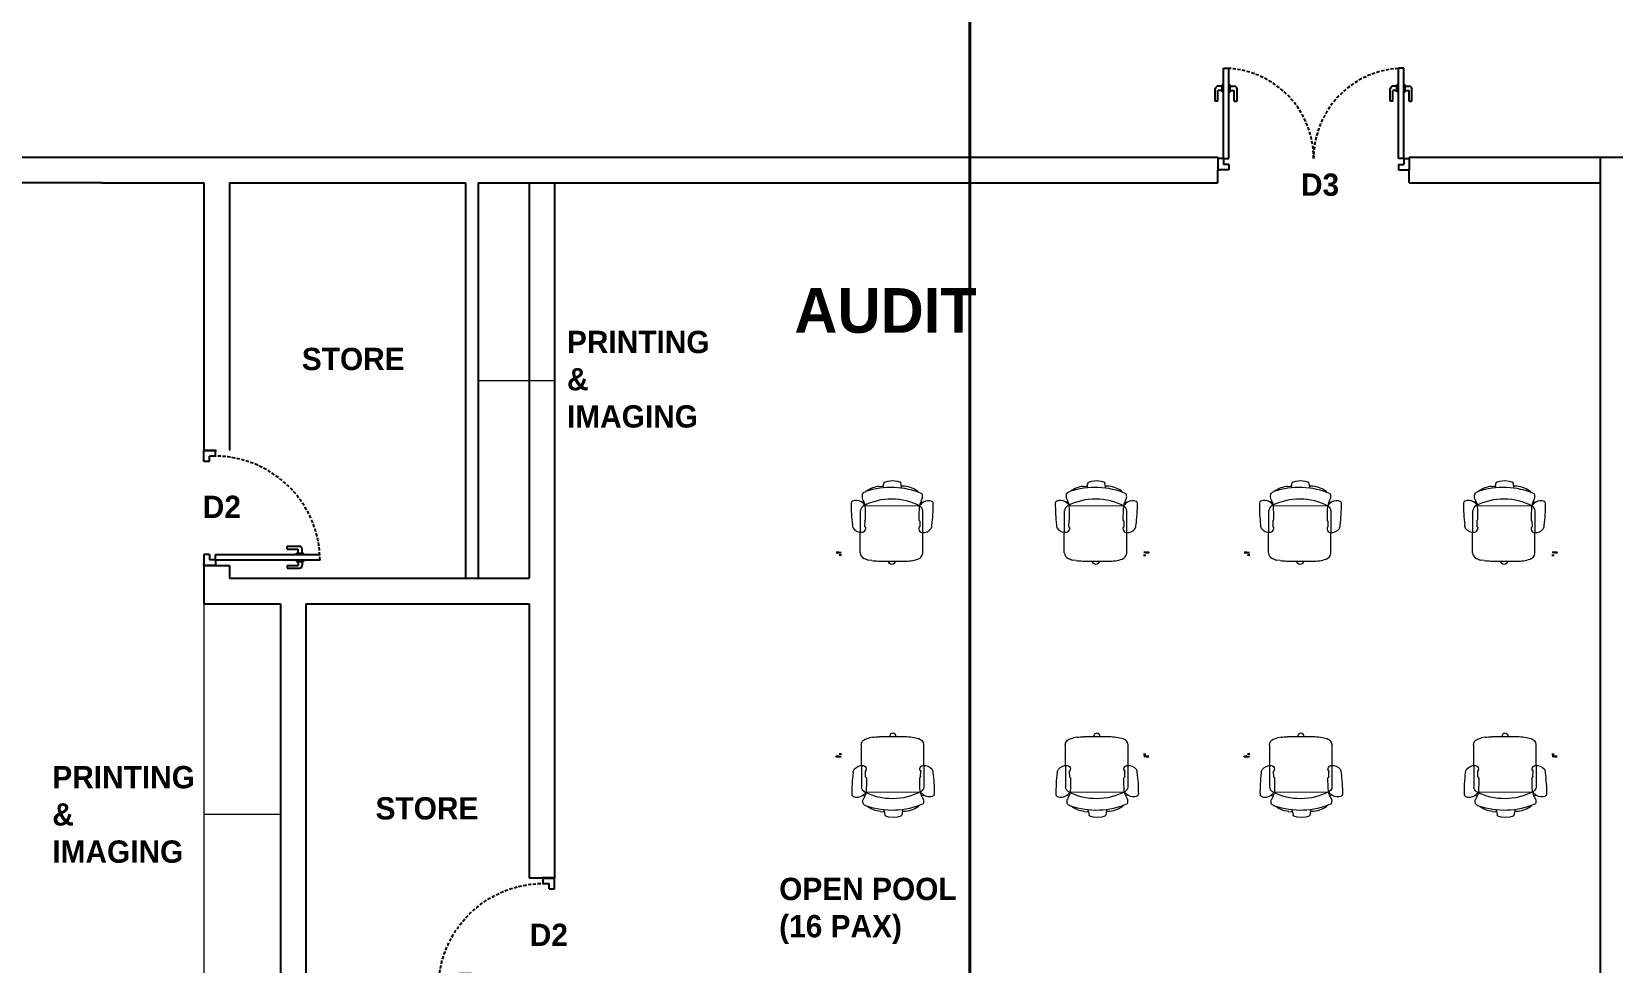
# Model space of a CAD drawing. Header units: inches. Extents: x 478327 to 492265, y -26791 to -22136.
# Drawn here: x 481002 to 481560, y -26022 to -25693 of the extents above; entities that cross this region are included whole.
import ezdxf

# ---------------------------------------------------------------- set-up
doc = ezdxf.new("R2010")
doc.units = ezdxf.units.IN
doc.header["$MEASUREMENT"] = 0
doc.linetypes.add('DASHED', pattern=[0.75, 0.5, -0.25])
doc.linetypes.add('TRATTEGGIATA2', pattern=[9.525, 6.35, -3.175])
doc.layers.add('A-furniture', color=8, linetype='Continuous', lineweight=9)
doc.layers.add('I-ANNO-TEXT', color=7, linetype='Continuous', lineweight=18)
for name, color, linetype in [('C-RD-TEXT-TITLE', 4, 'Continuous'), ('I-DOORS', 104, 'Continuous'), ('I-FURN', 1, 'Continuous'), ('I-WALL-FULL', 5, 'Continuous'), ('I-WALL-IN', 3, 'Continuous')]:
    doc.layers.add(name, color=color, linetype=linetype)
doc.styles.add('MICRO', font='')
doc.styles.get('MICRO').set_extended_font_data('MicrogrammaSSi', bold=True)

# ---------------------------------------------------------------- blocks, each defined once
blk = doc.blocks.new('1505774114')
for p, q in [((381, 1577, 616), (411, 1577, 616)), ((413, 1557, 26), (395, 1557, 26)), ((2781, 1557, 26), (2799, 1557, 26)), ((2813, 1577, 616), (2783, 1577, 616)), ((381, -23, 616), (411, -23, 616)), ((413, -3, 26), (395, -3, 26)), ((2781, -3, 26), (2799, -3, 26)), ((2813, -23, 616), (2783, -23, 616))]:
    blk.add_line(p, q)
at = {"extrusion": (1.22461e-16, 1, 0)}
for centre, radius in [((-381, 586, 1577), 10.5), ((-381, 586, 1577), 8.5), ((-2813, 586, 1577), 10.5), ((-2813, 586, 1577), 8.5)]:
    blk.add_circle(centre, radius, dxfattribs=at)
at = {"extrusion": (0, -1, 0)}
for centre, radius in [((381, 586, 23), 10.5), ((381, 586, 23), 8.5), ((2813, 586, 23), 10.5), ((2813, 586, 23), 8.5)]:
    blk.add_circle(centre, radius, dxfattribs=at)
blk = doc.blocks.new('A$C6A0E07C9')
at = {"layer": 'A-furniture'}
for p, q in [((-0.214, 0.272), (0.118, 0.288)), ((-0.008, 0.248), (-0.011, 0.243)), ((0.038, 0.251), (-0.003, 0.25)), ((0.042, 0.251), (0.045, 0.247)), ((0.159, 0.25), (0.179, -0.167)), ((-0.269, 0.177), (-0.266, 0.205)), ((-0.012, 0.242), (-0.025, 0.242)), ((-0.011, 0.243), (-0.012, 0.242)), ((-0.011, 0.243), (-0.011, 0.243)), ((0.045, 0.247), (0.046, 0.246)), ((0.046, 0.246), (0.048, 0.245)), ((0.048, 0.245), (0.048, 0.245)), ((0.315, 0.152), (0.319, 0.129)), ((-0.291, 0.02), (-0.289, 0.029)), ((-0.288, 0.01), (-0.291, 0.02)), ((-0.289, 0.029), (-0.284, 0.038)), ((-0.282, 0.002), (-0.288, 0.01)), ((-0.284, 0.038), (-0.276, 0.044)), ((-0.274, -0.003), (-0.282, 0.002)), ((-0.276, 0.044), (-0.267, 0.046)), ((0.315, 0.121), (0.306, 0.12)), ((0.313, 0.121), (0.347, 0.116)), ((0.351, 0.113), (0.36, 0.088)), ((0.364, 0.015), (0.358, -0.011)), ((0.36, 0.088), (0.366, 0.051)), ((0.366, 0.051), (0.364, 0.015)), ((-0.264, -0.004), (-0.274, -0.003)), ((0.311, -0.022), (0.322, -0.023)), ((0.32, -0.023), (0.355, -0.015)), ((0.355, -0.015), (0.356, -0.013)), ((0.356, -0.013), (0.358, -0.011)), ((-0.189, -0.217), (0.143, -0.2)), ((0.009, -0.176), (-0.004, -0.177)), ((0.009, -0.176), (0.009, -0.176)), ((0.01, -0.176), (0.009, -0.176)), ((0.013, -0.182), (0.01, -0.176)), ((0.059, -0.18), (0.018, -0.183)), ((0.063, -0.179), (0.066, -0.175)), ((0.066, -0.175), (0.067, -0.174)), ((0.067, -0.174), (0.069, -0.173)), ((0.069, -0.173), (0.069, -0.173)), ((0.296, -0.147), (0.284, -0.159))]:
    blk.add_line(p, q, dxfattribs=at)
for centre, radius, start, end in [((-0.21, 0.223), 0.0487, 94.526, 161.0109), ((0.027, 0.278), 0.0792, 129.4999, 189.1152), ((-0.022, 0.271), 0.0292, 192.0047, 264.4409), ((0.007, 0.283), 0.0635, 94.0792, 117.5938), ((-0.004, 0.244), 0.00623, 84.8455, 131.3174), ((0.224, -0.892), 1.257, 92.3594, 100.1757), ((0.037, 0.241), 0.0101, 64.5281, 88.6391), ((0.001, 1.553), 1.309, 272.0899, 276.676), ((0.117, 0.241), 0.0463, 34.0902, 88.4441), ((0.149, 0.274), 0.0211, 279.8693, 313.3434), ((-0.249, 0.025), 0.471, 334.5973, 30.9732), ((0.17, 0.245), 0.0129, 130.1366, 158.0173), ((0.187, 0.181), 0.0779, 100.0525, 108.2672), ((0.108, 0.326), 0.0879, 309.6726, 333.0223), ((0.172, 0.345), 0.0192, 28.1256, 89.2436), ((-1.125, 2.793), 2.849, 297.1157, 298.0695), ((-0.92, -0.013), 1.143, 14.0931, 15.0056), ((0.121, 0.323), 0.0749, 330.3794, 24.513), ((0.234, 0.223), 0.0597, 72.5282, 107.7011), ((0.195, 0.222), 0.0806, 25.5198, 45.5387), ((-0.301, 0.026), 0.614, 339.6108, 22.0467), ((0.128, 0.125), 0.189, 8.0925, 40.8276), ((0.182, 0.142), 0.452, 175.5289, 182.0991), ((72.219, 3.627), 72.574, 182.76527, 182.92488), ((0.594, -0.035), 0.893, 162.1203, 164.4323), ((0.31, 0.129), 0.0088, 301.088, 3.1667), ((0.347, 0.111), 0.00513, 22.8184, 91.0076), ((0.081, -0.062), 0.341, 182.481, 200.7553), ((0.116, -0.038), 0.211, 328.6962, 1.8079), ((0.318, -0.031), 0.00903, 2.1237, 63.3709), ((-0.186, -0.16), 0.0572, 202.8821, 266.1169), ((0.052, -0.207), 0.0792, 176.5782, 236.1936), ((0.002, -0.206), 0.0292, 101.2525, 173.6887), ((0.017, -0.177), 0.00623, 234.376, 280.848), ((0.058, -0.17), 0.0101, 277.0543, 301.1654), ((0.152, -1.479), 1.309, 89.0174, 93.6036), ((0.138, -0.155), 0.0449, 276.7939, 330.1521), ((0.172, -0.191), 0.0211, 52.3501, 85.8241), ((0.197, -0.155), 0.0211, 212.6602, 229.0352), ((0.163, -0.292), 0.122, 63.0548, 80.6357), ((0.136, -0.248), 0.0879, 32.6712, 56.0209), ((-0.92, -0.013), 1.143, 350.6964, 351.6126), ((0.149, -0.244), 0.0749, 341.1805, 35.314), ((0.324, 0.055), 0.26, 246.1539, 250.8174), ((0.249, -0.153), 0.0392, 254.2998, 275.9911), ((0.254, -0.14), 0.0518, 269.3553, 293.3788), ((0.031, -0.214), 0.0635, 248.0997, 271.6142), ((0.131, 0.976), 1.257, 265.5178, 273.334), ((0.202, -0.26), 0.0192, 276.4498, 337.5679)]:
    blk.add_arc(centre, radius, start, end, dxfattribs=at)
blk = doc.blocks.new('door 1')
for p, q in [((86, 0), (0, 0)), ((0, -90), (0, 0)), ((86, -43), (86, 0)), ((814, 0), (900, 0)), ((814, -43), (814, 0)), ((900, -90), (900, 0)), ((43, -90), (0, -90)), ((86, -43), (43, -43)), ((43, -90), (43, -43)), ((43, -90), (43, -43)), ((43, -90), (43, -911)), ((43, -90), (86, -90)), ((86, -90), (86, -909)), ((814, -43), (857, -43)), ((857, -90), (857, -43)), ((857, -90), (857, -43)), ((857, -90), (900, -90)), ((857, -90), (857, -90)), ((-21, -652), (-21, -749)), ((0, -652), (-21, -652)), ((0, -652), (0, -738)), ((32, -738), (0, -738)), ((32, -727), (32, -781)), ((43, -727), (32, -727)), ((86, -727), (96, -727)), ((96, -727), (96, -781)), ((96, -738), (129, -738)), ((129, -652), (129, -738)), ((129, -652), (150, -652)), ((150, -652), (150, -749)), ((32, -770), (0, -770)), ((43, -781), (32, -781)), ((86, -781), (96, -781)), ((96, -770), (129, -770))]:
    blk.add_line(p, q)
at = {"linetype": 'DASHED', "ltscale": 50}
blk.add_arc((32, -86), 825, 270.745, 1.3972, dxfattribs=at)
for centre, start, end in [((0, -749), 180, 270), ((129, -749), 270, 0)]:
    blk.add_arc(centre, 21.4, start, end)
blk = doc.blocks.new('pivot door')
blk.add_line((-188253, -329835), (-188265, -329835))
at = {"layer": 'I-DOORS', "rotation": 180}
blk.add_blockref('door 1', (-188253, -329835), dxfattribs=at)
blk = doc.blocks.new('solid door-1500')
for p, q in [((410495, -4754), (410495, -4047)), ((410537, -4754), (410537, -4047)), ((411866, -4754), (411866, -4047)), ((411909, -4754), (411909, -4047)), ((410430, -4306), (410430, -4209)), ((410484, -4188), (410452, -4188)), ((410484, -4231), (410484, -4177)), ((410495, -4177), (410484, -4177)), ((410537, -4177), (410548, -4177)), ((410548, -4231), (410548, -4177)), ((410548, -4188), (410580, -4188)), ((410602, -4306), (410602, -4209)), ((411802, -4306), (411802, -4209)), ((411855, -4188), (411823, -4188)), ((411866, -4177), (411855, -4177)), ((411855, -4231), (411855, -4177)), ((411909, -4177), (411920, -4177)), ((411920, -4231), (411920, -4177)), ((411920, -4188), (411952, -4188)), ((411973, -4306), (411973, -4209)), ((410452, -4306), (410430, -4306)), ((410484, -4220), (410452, -4220)), ((410452, -4306), (410452, -4220)), ((410495, -4231), (410484, -4231)), ((410537, -4231), (410548, -4231)), ((410548, -4220), (410580, -4220)), ((410580, -4306), (410580, -4220)), ((410580, -4306), (410602, -4306)), ((411823, -4306), (411802, -4306)), ((411855, -4220), (411823, -4220)), ((411823, -4306), (411823, -4220)), ((411866, -4231), (411855, -4231)), ((411909, -4231), (411920, -4231)), ((411920, -4220), (411952, -4220)), ((411952, -4306), (411952, -4220)), ((411952, -4306), (411973, -4306)), ((410495, -4754), (410452, -4754)), ((410452, -4754), (410452, -4844)), ((410495, -4754), (410537, -4754)), ((410495, -4754), (410495, -4801)), ((410495, -4754), (410495, -4801)), ((410537, -4801), (410495, -4801)), ((410537, -4801), (410537, -4844)), ((411909, -4754), (411866, -4754)), ((411866, -4801), (411866, -4844)), ((411866, -4801), (411909, -4801)), ((411909, -4754), (411909, -4801)), ((411909, -4754), (411909, -4801)), ((411909, -4754), (411952, -4754)), ((411952, -4754), (411952, -4844)), ((410452, -4844), (410464, -4844)), ((410537, -4844), (410452, -4844)), ((411866, -4844), (411952, -4844)), ((411952, -4844), (411940, -4844))]:
    blk.add_line(p, q)
for points in [[(410495, -4047), (410537, -4047)], [(411909, -4047), (411866, -4047)]]:
    blk.add_lwpolyline(points)
at = {"linetype": 'DASHED', "ltscale": 50}
for centre, start, end in [((410495, -4754), 0, 86.5254), ((411909, -4754), 93.4746, 180)]:
    blk.add_arc(centre, 707, start, end, dxfattribs=at)
for centre, start, end in [((410452, -4209), 90, 180), ((410580, -4209), 0, 90), ((411823, -4209), 90, 180), ((411952, -4209), 0, 90)]:
    blk.add_arc(centre, 21.4, start, end)

msp = doc.modelspace()

# ---------------------------------------------------------------- linework, layer by layer
at = {"layer": 'A-furniture', "elevation": 6.93}
for points in [[(481186.626, -25746.639), (481186.626, -25890.639)], [(481159.626, -25816.389), (481186.626, -25816.389)], [(481062.876, -25895.139), (481062.876, -26043.639)], [(481062.876, -25969.389), (481089.876, -25969.389)]]:
    msp.add_lwpolyline(points, dxfattribs=at)
at = {"layer": 'C-RD-TEXT-TITLE', "ltscale": 0.5, "const_width": 1, "elevation": 6.93}
msp.add_lwpolyline([(481452.561, -26640.023), (481333.096, -26640.023), (481333.096, -22601.892), (481460.526, -22601.892)], dxfattribs=at)
at = {"layer": 'I-WALL-FULL'}
for p, q in [((481555.625, -26277.639, 6.93), (481555.625, -25737.639, 6.93)), ((481555.625, -25737.639, 6.93), (481798.626, -25737.639, 6.93))]:
    msp.add_line(p, q, dxfattribs=at)
at = {"layer": 'I-WALL-IN'}
for p, q in [((480981.876, -25737.639, 6.93), (481026.876, -25737.639, 6.93)), ((481420.625, -25737.639, 6.93), (481420.625, -25742.139, 6.93)), ((481488.125, -25737.639, 6.93), (481488.125, -25742.139, 6.93)), ((481420.625, -25746.639, 6.93), (481420.625, -25742.139, 6.93)), ((481488.125, -25746.639, 6.93), (481488.125, -25742.139, 6.93)), ((481026.876, -25746.639, 6.93), (480981.876, -25746.639, 6.93)), ((481062.876, -25841.139, 6.93), (481067.376, -25841.139, 6.93)), ((481062.876, -25881.639, 6.93), (481067.376, -25881.639, 6.93)), ((481066.926, -25881.639, 6.93), (481071.876, -25881.639, 6.93)), ((481089.876, -25886.139, 6.93), (481094.376, -25886.139, 6.93)), ((481177.626, -25991.89, 6.93), (481182.126, -25991.89, 6.93)), ((481186.626, -25991.89, 6.93), (481182.126, -25991.89, 6.93))]:
    msp.add_line(p, q, dxfattribs=at)
at = {"layer": 'I-WALL-IN', "elevation": 6.93}
for points in [[(481026.876, -25737.639), (481420.625, -25737.639)], [(481488.125, -25737.639), (481555.625, -25737.639)], [(481026.876, -25746.639), (481062.876, -25746.639)], [(481062.876, -25746.639), (481062.876, -25841.139)], [(481071.876, -25746.639), (481155.126, -25746.639)], [(481071.876, -25746.639), (481071.876, -25841.139)], [(481155.126, -25746.639), (481155.126, -25886.139)], [(481159.626, -25746.639), (481420.625, -25746.639)], [(481159.626, -25746.639), (481159.626, -25886.139)], [(481177.626, -25746.639), (481177.626, -25886.139)], [(481186.626, -25746.639), (481186.626, -25991.89)], [(481488.125, -25746.639), (481555.625, -25746.639)], [(481062.876, -25881.639), (481062.876, -25895.139)], [(481071.876, -25881.639), (481071.876, -25886.139)], [(481071.876, -25886.139), (481089.876, -25886.139)], [(481094.376, -25886.139), (481177.626, -25886.139)], [(481062.876, -25895.139), (481089.876, -25895.139)], [(481089.876, -25895.139), (481089.876, -26039.139)], [(481098.876, -25895.139), (481098.876, -26039.139)], [(481098.876, -25895.139), (481177.626, -25895.139)], [(481177.626, -25895.139), (481177.626, -25991.89)]]:
    msp.add_lwpolyline(points, dxfattribs=at)
msp.add_lwpolyline([(481071.876, -25895.139), (481071.876, -25895.139)], close=True, dxfattribs=at)

# ---------------------------------------------------------------- block references
at = {"layer": 'A-furniture'}
for p, xscale, yscale, zscale, rotation in [((481307.187, -25868.28, 0.922), 44.99999999889079, 44.99999999889079, 44.99999999889079, 86.85652716247276), ((481379.187, -25868.28, 1.732), 44.99999999889079, 44.99999999889079, 44.99999999889079, 86.85652716247276), ((481451.187, -25868.28, 0.112), 44.99999999889079, 44.99999999889079, 44.99999999889079, 86.85652716247276), ((481523.187, -25868.28, 0.922), 44.99999999889079, 44.99999999889079, 44.99999999889079, 86.85652716247276), ((481307.512, -25953.868, 39.861), -44.99999999889079, 45, 45, 93.14347283752726), ((481379.512, -25953.868, 40.671), -44.99999999889079, 45, 45, 93.14347283752726), ((481451.512, -25953.868, 39.051), -44.99999999889079, 45, 45, 93.14347283752726), ((481523.512, -25953.868, 39.861), -44.99999999889079, 45, 45, 93.14347283752726)]:
    msp.add_blockref('A$C6A0E07C9', p, dxfattribs=dict(at, xscale=xscale, yscale=yscale, zscale=zscale, rotation=rotation))
at = {"layer": 'I-DOORS', "xscale": 0.04500000025145709, "yscale": 0.04500000025145709, "zscale": 0.04500000025145709}
msp.add_blockref('solid door-1500', (462950.298, -25524.149, 6.93), dxfattribs=at)
at = {"layer": 'I-DOORS', "yscale": 0.04499999998952262}
for p, xscale, zscale, rotation in [((495905.46, -34353.03, 6.93), 0.04499999998952262, 0.04499999998952262, 270), ((466344.041, -34503.78, 6.93), -0.04499999998952262, 0.04499999999999744, 90)]:
    msp.add_blockref('pivot door', p, dxfattribs=dict(at, xscale=xscale, zscale=zscale, rotation=rotation))
at = {"layer": 'I-FURN', "linetype": 'TRATTEGGIATA2', "xscale": 0.04500000025145709, "yscale": 0.04500000025145709, "zscale": 0.04500000025145709}
for p in [(481269.243, -25948.051, -29.993), (481413.243, -25948.051, -30.803)]:
    msp.add_blockref('1505774114', p, dxfattribs=at)

# ---------------------------------------------------------------- texts
at = {"layer": 'I-ANNO-TEXT', "attachment_point": 1, "style": 'MICRO'}
for s, width, insert, char_height in [('{\\fBahnschrift Light|b1|i0|c0|p34;D3}', 7.40993, (481449.923, -25743.374, 6.93), 7.875), ('{\\fBahnschrift Light|b1|i0|c0|p34;AUDIT}', 7.40993, (481271.199, -25783.822, 6.93), 15.75), ('\\pxql;{\\fBahnschrift Light|b1|i0|c0|p34;PRINTING\\P&\\PIMAGING  }', 7.40993, (481190.977, -25798.87, 6.93), 7.875), ('{\\fBahnschrift Light|b1|i0|c0|p34;STORE}', 7.40993, (481097.434, -25804.868, 6.93), 7.875), ('{\\fBahnschrift Light|b1|i0|c0|p34;D2}', 7.40993, (481062.5, -25857.036, 6.93), 7.875), ('\\pxql;{\\fBahnschrift Light|b1|i0|c0|p34;PRINTING\\P&\\PIMAGING  }', 7.40993, (481009.421, -25952.388, 6.93), 7.875), ('{\\fBahnschrift Light|b1|i0|c0|p34;STORE}', 7.40993, (481123.444, -25963.38, 6.93), 7.875), ('{\\fBahnschrift Light|b1|i0|c0|p34;OPEN POOL\\P(16 PAX)}', 2474.14833, (481265.842, -25991.812, 6.93), 7.875), ('{\\fBahnschrift Light|b1|i0|c0|p34;D2}', 7.40993, (481177.861, -26008.017, 6.93), 7.875)]:
    msp.add_mtext_dynamic_manual_height_columns(s, width=width, gutter_width=1.5, heights=[0], dxfattribs=dict(at, insert=insert, char_height=char_height))

doc.saveas('drawing.dxf')
